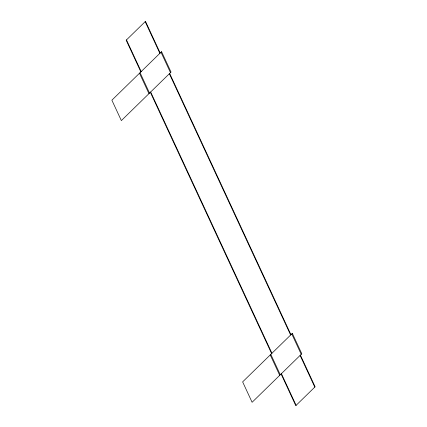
<?xml version="1.0" encoding="UTF-8"?>
<svg xmlns="http://www.w3.org/2000/svg" width="427" height="427" viewBox="0 0 427 427"><rect width="100%" height="100%" fill="white"/><g stroke="black" fill="none" stroke-linecap="round" stroke-linejoin="round"><path stroke-width="0.64" d="M161.006 52.227L170.474 72.633M291.758 333.914L301.227 354.319M160.194 53.023L145.49 21.35L126.168 40.218L140.867 71.891M169.663 73.423L290.947 334.709M300.416 355.109L315.121 386.782L295.794 405.65L281.094 373.977M145.169 21.665L159.869 53.332M169.343 73.738L290.627 335.019M300.096 355.424L314.8 387.097M126.488 39.903L141.188 71.576M150.662 91.981L271.946 353.262M281.414 373.668L296.114 405.335M150.336 92.291L271.62 353.577M140.056 72.681L149.53 93.086M270.814 354.367L280.283 374.773M139.485 73.236L148.959 93.641M270.243 354.922L279.712 375.328M161.571 51.672L111.879 100.19L121.353 120.595L171.046 72.078L161.571 51.672M292.33 333.359L242.637 381.877L252.106 402.282L301.798 353.764L292.33 333.359"/></g></svg>
